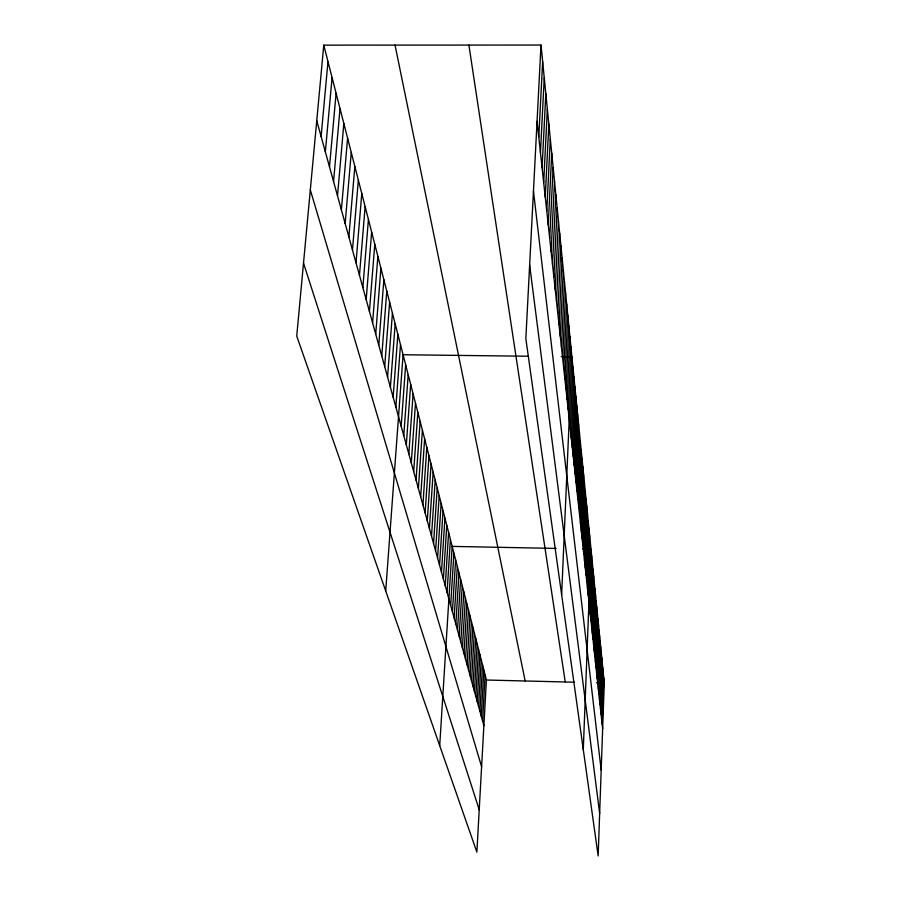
<?xml version="1.0" encoding="UTF-8"?>
<svg xmlns="http://www.w3.org/2000/svg" width="901" height="901" viewBox="0 0 901 901"><rect width="100%" height="100%" fill="white"/><g stroke="black" fill="none" stroke-linecap="round" stroke-linejoin="round"><path stroke-width="1.35" d="M598.388 689.288L600.134 641.264M598.951 694.457L600.674 646.727M599.492 699.559L601.204 652.121M600.043 704.582L601.733 657.437M600.573 709.549L602.251 662.674M601.102 714.437L602.769 667.844M601.62 719.268L603.276 672.946M602.138 724.021L603.771 677.98M541.005 45.05L604.267 682.947L598.151 855.95L525.846 338.641L541.005 45.05L323.774 45.14L296.733 336.062L476.877 852.109L486.405 680.018L323.774 45.14M591.022 621.037L592.982 569.229M591.687 627.197L593.635 575.728M592.34 633.268L594.266 582.136M592.982 639.248L594.897 588.443M593.624 645.139L595.505 594.66M594.243 650.95L596.113 600.787M594.863 656.66L596.721 606.823M595.471 662.303L597.307 612.77M596.079 667.855L597.892 618.638M596.665 673.329L598.455 624.416M597.25 678.723L599.03 630.114M597.825 684.039L599.582 635.734M583.758 553.732L585.954 498.298M584.535 560.963L586.709 505.911M585.301 568.069L587.452 513.401M586.055 575.063L588.184 520.778M586.799 581.956L588.905 528.031M587.531 588.725L589.614 535.171M588.252 595.392L590.301 542.199M583.285 749.576L590.988 549.114L582.62 548.946M589.659 608.412L591.664 555.917M590.346 614.775L592.329 562.629M577.012 491.236L579.433 432.536M577.901 499.526L580.3 441.253M578.78 507.68L581.145 449.824M579.647 515.687L581.978 458.26M580.492 523.56L582.801 466.538M581.336 531.297L583.611 474.681M582.147 538.899L584.4 482.688M582.958 546.378L585.188 490.561M570.265 428.741L572.923 366.853M571.279 438.179L573.903 376.764M572.281 447.437L574.872 386.484M573.261 456.514L575.818 396.035M574.219 465.434L576.741 405.405M575.165 474.196L577.654 414.606M576.099 482.79L578.555 423.65M563.789 368.824L566.684 303.975M564.916 379.287L567.776 314.945M566.031 389.536L568.835 325.7M567.112 399.594L569.882 336.253M568.182 409.459L570.907 346.603M561.638 594.716L571.921 356.762L561.244 356.638M557.798 313.255L560.906 245.714M559.037 324.833L562.111 257.844M560.264 336.163L563.283 269.726M561.469 347.279L564.443 281.371M562.641 358.159L565.569 292.78M551.13 251.525L554.498 181.09M552.516 264.41L555.838 194.582M553.878 277.012L557.145 207.771M555.207 289.356L558.429 220.689M556.514 301.43L559.679 233.336M545.24 196.992L548.844 124.079M546.761 211.093L550.308 138.822M548.247 224.878L551.739 153.226M549.711 238.348L553.135 167.316M538.787 137.177L542.65 61.617M540.454 152.663L544.249 77.79M542.087 167.789L545.826 93.58M543.686 182.565L547.346 109.01M478.577 706.384L481.213 659.769M479.929 711.283L482.542 664.927M481.269 716.104L483.837 670.029M482.587 720.868L485.132 675.052M471.538 680.897L474.32 632.851M472.991 686.145L475.739 638.381M474.422 691.304L477.136 643.843M475.829 696.405L478.51 649.227M477.215 701.428L479.873 654.531M462.404 647.842L465.389 597.971M463.981 653.552L466.932 603.997M465.535 659.183L468.452 609.932M467.067 664.724L469.95 615.788M468.588 670.198L471.426 621.555M470.074 675.581L472.879 627.242M454.149 617.962L457.314 566.47M455.85 624.123L458.981 572.957M457.528 630.182L460.614 579.354M459.172 636.162L462.224 585.65M460.805 642.041L463.824 591.856M447.076 592.374L450.41 539.496M439.711 745.634L452.178 546.4L556.142 548.427M450.669 605.371L453.913 553.191M452.426 611.711L455.624 559.881M439.542 565.107L443.055 510.788M441.479 572.09L444.936 518.143M443.371 578.96L446.795 525.373M445.24 585.718L448.608 532.491M431.511 536.016L435.206 480.154M433.561 543.472L437.222 488.004M435.588 550.804L439.192 495.73M437.582 558.012L441.141 503.321M422.907 504.887L426.826 447.414M425.114 512.872L428.977 455.816M427.277 520.722L431.083 464.071M429.405 528.437L433.167 472.18M416.048 480.087L420.136 421.341M418.379 488.5L422.411 430.182M420.666 496.766L424.63 438.877M408.817 453.901L413.097 393.838M411.273 462.787L415.485 403.175M413.683 471.516L417.839 412.343M401.17 426.241L405.653 364.792M403.772 435.634L408.187 374.658M406.317 444.857L410.665 384.333M393.151 397.217L397.859 334.339M395.866 407.038L400.495 344.632M385.707 590.955L403.085 354.746L527.93 356.233M387.565 377.012L392.431 313.143M390.392 387.216L395.167 323.842M378.769 345.162L383.871 279.749M381.765 355.985L386.777 291.102M384.693 366.606L389.626 302.229M372.597 322.84L377.879 256.368M375.717 334.113L380.909 268.171M366.178 299.571L371.64 232.007M369.421 311.329L374.793 244.306M359.465 275.312L365.142 206.611M362.855 287.565L368.43 219.439M352.471 249.971L358.35 180.11M356.008 262.777L361.785 193.501M345.151 223.504L351.266 152.449M348.856 236.895L354.848 166.426M337.503 195.821L343.855 123.527M341.378 209.82L347.606 138.146M329.496 166.843L336.107 93.253M333.55 181.506L340.026 108.559M325.351 151.83L332.086 77.599M321.105 136.468L327.987 61.561M486.405 680.018L574.342 682.203M596.451 682.755L604.267 682.947M303.513 263.103L479.219 809.751M310.316 189.908L481.607 766.74M316.758 120.723L483.882 725.564M395.043 45.106L525.17 680.976M468.903 45.084L565.242 681.978M529.642 264.984L599.649 813.366M533.46 191.113L601.181 770.118M537.075 121.297L602.645 728.729"/></g></svg>
